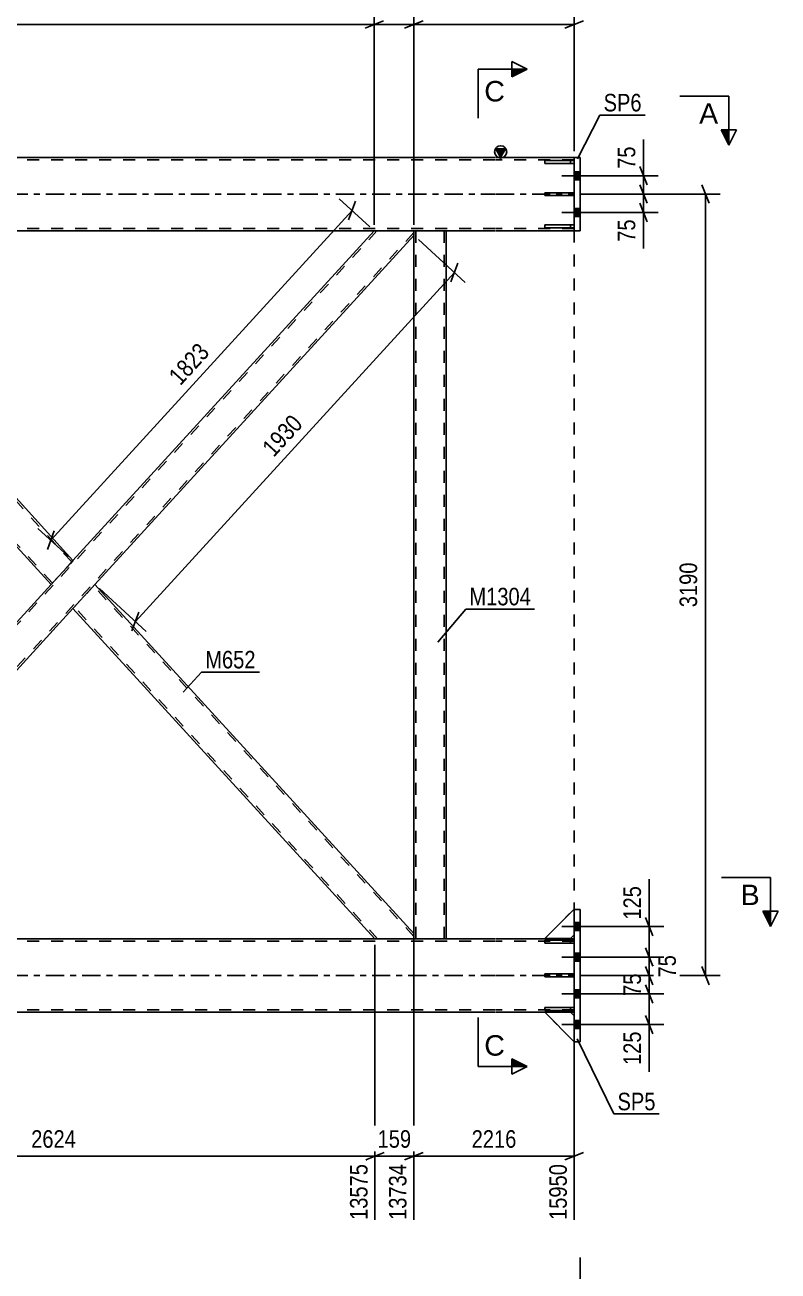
# Model space of a CAD drawing. Header units: millimetres. Extents: x 0 to 841, y 0 to 594.
# Drawn here: x 481.9 to 604.9, y 275.3 to 478.8 of the extents above; entities that cross this region are included whole.
import ezdxf

# ---------------------------------------------------------------- set-up
doc = ezdxf.new("R2010")
doc.units = ezdxf.units.MM
doc.linetypes.add('DXK_LINE_DOT2', pattern=[3.9198, 1.9599, -1.9599])
doc.linetypes.add('DXK_LINE_DOT3', pattern=[5.9187, 2.979, -0.9799, 0.9799, -0.9799])
doc.styles.add('Arial', font='ARIAL.TTF', dxfattribs={"height": 0.2})
doc.styles.add('Arial Narrow', font='ARIALN.TTF', dxfattribs={"height": 0.2})

# ---------------------------------------------------------------- blocks, each defined once
blk = doc.blocks.new('Part-761549208-4476 - 4406')
at = {"color": 7, "linetype": 'DXK_LINE_DOT2'}
for p, q in [((571.64, 446.13), (566.84, 446.13)), ((566.84, 446.13), (566.84, 445.65)), ((571.04, 445.65), (571.04, 446.13)), ((571.64, 445.65), (571.64, 446.13)), ((566.84, 445.65), (571.64, 445.65))]:
    blk.add_line(p, q, dxfattribs=at)
blk = doc.blocks.new('Part-761549208-4481 - 4406')
at = {"color": 2, "linetype": 'Continuous'}
for p, q in [((566.84, 451.39), (571.64, 451.39)), ((566.84, 450.91), (566.84, 451.39)), ((571.64, 450.91), (566.84, 450.91)), ((571.64, 451.39), (571.64, 450.91))]:
    blk.add_line(p, q, dxfattribs=at)
at = {"color": 7, "linetype": 'DXK_LINE_DOT2'}
blk.add_line((571.04, 450.91), (571.04, 451.39), dxfattribs=at)
blk = doc.blocks.new('Bolt-761549208-4458 - 4406')
at = {"linetype": 'Continuous'}
for points in [[(571.64, 332.2), (571.64, 330.88), (572.64, 330.88), (572.64, 332.2)], [(571.64, 332.2), (571.64, 330.88), (572.64, 330.88), (572.64, 332.2)], [(571.64, 332.2), (571.64, 330.88), (572.64, 330.88), (572.64, 332.2)], [(571.64, 327.2), (571.64, 325.88), (572.64, 325.88), (572.64, 327.2)], [(571.64, 327.2), (571.64, 325.88), (572.64, 325.88), (572.64, 327.2)], [(571.64, 321.2), (571.64, 319.88), (572.64, 319.88), (572.64, 321.2)], [(571.64, 321.2), (571.64, 319.88), (572.64, 319.88), (572.64, 321.2)], [(571.64, 316.2), (571.64, 314.88), (572.64, 314.88), (572.64, 316.2)], [(571.64, 316.2), (571.64, 314.88), (572.64, 314.88), (572.64, 316.2)], [(571.64, 316.2), (571.64, 314.88), (572.64, 314.88), (572.64, 316.2)]]:
    blk.add_hatch(color=1, dxfattribs=at).paths.add_polyline_path(points)
at = {"color": 1, "linetype": 'Continuous'}
for p, q in [((572.64, 332.2), (571.64, 332.2)), ((572.64, 332.2), (571.64, 332.2)), ((572.64, 332.2), (571.64, 332.2)), ((574.4, 331.54), (569.64, 331.54)), ((574.4, 331.54), (569.64, 331.54)), ((574.4, 331.54), (569.64, 331.54)), ((572.64, 330.88), (571.64, 330.88)), ((572.64, 330.88), (571.64, 330.88)), ((572.64, 330.88), (571.64, 330.88)), ((574.4, 326.54), (569.64, 326.54)), ((574.4, 326.54), (569.64, 326.54)), ((572.64, 327.2), (571.64, 327.2)), ((572.64, 327.2), (571.64, 327.2)), ((572.64, 325.88), (571.64, 325.88)), ((572.64, 325.88), (571.64, 325.88)), ((574.4, 320.54), (569.64, 320.54)), ((574.4, 320.54), (569.64, 320.54)), ((572.64, 321.2), (571.64, 321.2)), ((572.64, 321.2), (571.64, 321.2)), ((572.64, 319.88), (571.64, 319.88)), ((572.64, 319.88), (571.64, 319.88)), ((574.4, 315.54), (569.64, 315.54)), ((574.4, 315.54), (569.64, 315.54)), ((574.4, 315.54), (569.64, 315.54)), ((572.64, 316.2), (571.64, 316.2)), ((572.64, 316.2), (571.64, 316.2)), ((572.64, 316.2), (571.64, 316.2)), ((572.64, 314.88), (571.64, 314.88)), ((572.64, 314.88), (571.64, 314.88)), ((572.64, 314.88), (571.64, 314.88))]:
    blk.add_line(p, q, dxfattribs=at)
blk = doc.blocks.new('Bolt-761549208-4459 - 4406')
at = {"linetype": 'Continuous'}
for points in [[(571.64, 454.81), (571.64, 453.49), (572.64, 453.49), (572.64, 454.81)], [(571.64, 454.81), (571.64, 453.49), (572.64, 453.49), (572.64, 454.81)], [(571.64, 448.81), (571.64, 447.49), (572.64, 447.49), (572.64, 448.81)], [(571.64, 448.81), (571.64, 447.49), (572.64, 447.49), (572.64, 448.81)]]:
    blk.add_hatch(color=1, dxfattribs=at).paths.add_polyline_path(points)
at = {"color": 1, "linetype": 'Continuous'}
for p, q in [((574.4, 454.15), (569.64, 454.15)), ((574.4, 454.15), (569.64, 454.15)), ((572.64, 454.81), (571.64, 454.81)), ((572.64, 454.81), (571.64, 454.81)), ((572.64, 453.49), (571.64, 453.49)), ((572.64, 453.49), (571.64, 453.49)), ((574.4, 448.15), (569.64, 448.15)), ((574.4, 448.15), (569.64, 448.15)), ((572.64, 448.81), (571.64, 448.81)), ((572.64, 448.81), (571.64, 448.81)), ((572.64, 447.49), (571.64, 447.49)), ((572.64, 447.49), (571.64, 447.49))]:
    blk.add_line(p, q, dxfattribs=at)
blk = doc.blocks.new('Part-761549208-4528 - 4406')
at = {"color": 2, "linetype": 'Continuous'}
for p, q in [((571.64, 334.38), (566.84, 329.58)), ((571.64, 334.34), (571.64, 334.38)), ((571.04, 329.58), (571.64, 330.18)), ((566.84, 329.58), (571.04, 329.58))]:
    blk.add_line(p, q, dxfattribs=at)
at = {"color": 7, "linetype": 'DXK_LINE_DOT2'}
blk.add_line((571.64, 330.18), (571.64, 334.34), dxfattribs=at)
blk = doc.blocks.new('Part-761549208-4464 - 4406')
at = {"color": 2, "linetype": 'Continuous'}
for p, q in [((558.74, 329.54), (71.06, 329.54)), ((571.64, 329.54), (558.84, 329.54)), ((558.74, 317.54), (438.27, 317.54)), ((566.84, 317.54), (558.84, 317.54)), ((571.64, 317.54), (571.04, 317.54))]:
    blk.add_line(p, q, dxfattribs=at)
at = {"color": 7, "linetype": 'DXK_LINE_DOT2'}
for p, q in [((558.74, 329.14), (71.06, 329.14)), ((571.64, 329.14), (558.84, 329.14)), ((571.64, 317.54), (571.64, 329.54)), ((558.74, 317.94), (71.06, 317.94)), ((571.64, 317.94), (558.84, 317.94)), ((571.04, 317.54), (566.84, 317.54))]:
    blk.add_line(p, q, dxfattribs=at)
at = {"color": 7, "linetype": 'DXK_LINE_DOT3'}
for p, q in [((71.06, 323.54), (558.74, 323.54)), ((558.84, 323.54), (571.64, 323.54))]:
    blk.add_line(p, q, dxfattribs=at)
blk = doc.blocks.new('Part-761549208-4529 - 4406')
at = {"color": 7, "linetype": 'DXK_LINE_DOT2'}
for p, q in [((571.64, 334.38), (566.84, 329.58)), ((571.64, 330.18), (571.64, 334.38)), ((571.04, 329.58), (571.64, 330.18)), ((566.84, 329.58), (571.04, 329.58))]:
    blk.add_line(p, q, dxfattribs=at)
blk = doc.blocks.new('Part-761549208-4533 - 4406')
at = {"color": 7, "linetype": 'DXK_LINE_DOT2'}
for p, q in [((571.64, 329.32), (566.84, 329.32)), ((566.84, 329.32), (566.84, 328.84)), ((566.84, 328.84), (571.64, 328.84)), ((571.04, 328.84), (571.04, 329.32)), ((571.64, 328.84), (571.64, 329.32))]:
    blk.add_line(p, q, dxfattribs=at)
blk = doc.blocks.new('Part-761549208-4469 - 4406')
at = {"linetype": 'Continuous'}
blk.add_hatch(color=2, dxfattribs=at).paths.add_polyline_path([(559.64, 457.15), (558.84, 458.55), (560.44, 458.55)])
at = {"color": 2, "linetype": 'Continuous'}
for p, q in [((559.64, 457.15), (558.84, 458.55)), ((558.84, 458.55), (560.44, 458.55)), ((560.44, 458.55), (559.64, 457.15)), ((558.74, 457.15), (438.27, 457.15)), ((571.64, 457.15), (558.84, 457.15)), ((558.74, 445.15), (438.27, 445.15)), ((571.64, 445.15), (558.84, 445.15))]:
    blk.add_line(p, q, dxfattribs=at)
at = {"color": 7, "linetype": 'DXK_LINE_DOT2'}
for p, q in [((558.74, 456.75), (71.06, 456.75)), ((571.64, 456.75), (558.84, 456.75)), ((571.64, 445.15), (571.64, 457.15)), ((558.74, 445.55), (71.06, 445.55)), ((571.64, 445.55), (558.84, 445.55))]:
    blk.add_line(p, q, dxfattribs=at)
at = {"color": 7, "linetype": 'DXK_LINE_DOT3'}
for p, q in [((71.06, 451.15), (558.74, 451.15)), ((558.84, 451.15), (571.64, 451.15))]:
    blk.add_line(p, q, dxfattribs=at)
at = {"color": 2, "linetype": 'Continuous'}
blk.add_circle((559.64, 458.05), 1, dxfattribs=at)
blk = doc.blocks.new('Part-761549208-4477 - 4406')
at = {"color": 7, "linetype": 'DXK_LINE_DOT2'}
for p, q in [((571.64, 456.65), (566.84, 456.65)), ((566.84, 456.65), (566.84, 456.17)), ((566.84, 456.17), (571.64, 456.17)), ((571.04, 456.17), (571.04, 456.65)), ((571.64, 456.17), (571.64, 456.65))]:
    blk.add_line(p, q, dxfattribs=at)
blk = doc.blocks.new('Part-761549208-4478 - 4406')
at = {"color": 7, "linetype": 'DXK_LINE_DOT2'}
for p, q in [((571.64, 451.39), (566.84, 451.39)), ((566.84, 451.39), (566.84, 450.91)), ((566.84, 450.91), (571.64, 450.91)), ((571.04, 450.91), (571.04, 451.39)), ((571.64, 450.91), (571.64, 451.39))]:
    blk.add_line(p, q, dxfattribs=at)
blk = doc.blocks.new('Part-761549208-4479 - 4406')
at = {"color": 2, "linetype": 'Continuous'}
for p, q in [((566.84, 446.13), (571.64, 446.13)), ((566.84, 445.95), (566.84, 446.13)), ((566.84, 445.65), (566.84, 445.95)), ((571.64, 446.13), (571.64, 445.65)), ((571.64, 445.65), (566.84, 445.65))]:
    blk.add_line(p, q, dxfattribs=at)
at = {"color": 7, "linetype": 'DXK_LINE_DOT2'}
for p, q in [((566.84, 445.95), (566.84, 445.95)), ((571.04, 445.65), (571.04, 446.13))]:
    blk.add_line(p, q, dxfattribs=at)
blk = doc.blocks.new('Part-761549208-4480 - 4406')
at = {"color": 2, "linetype": 'Continuous'}
for p, q in [((571.64, 456.65), (566.84, 456.65)), ((566.84, 456.36), (566.84, 456.65)), ((566.84, 456.35), (566.84, 456.17)), ((571.64, 456.17), (566.84, 456.17)), ((571.64, 456.65), (571.64, 456.17))]:
    blk.add_line(p, q, dxfattribs=at)
at = {"color": 7, "linetype": 'DXK_LINE_DOT2'}
for p, q in [((566.84, 456.36), (566.84, 456.35)), ((571.04, 456.17), (571.04, 456.65))]:
    blk.add_line(p, q, dxfattribs=at)
blk = doc.blocks.new('Part-761549208-4530 - 4406')
at = {"color": 2, "linetype": 'Continuous'}
for p, q in [((571.64, 312.74), (566.84, 317.54)), ((566.84, 317.54), (571.04, 317.54)), ((571.04, 317.54), (571.64, 316.94))]:
    blk.add_line(p, q, dxfattribs=at)
at = {"color": 7, "linetype": 'DXK_LINE_DOT2'}
blk.add_line((571.64, 316.94), (571.64, 312.74), dxfattribs=at)
blk = doc.blocks.new('Part-761549208-4531 - 4406')
at = {"color": 7, "linetype": 'DXK_LINE_DOT2'}
for p, q in [((566.84, 317.54), (571.04, 317.54)), ((571.64, 312.74), (566.84, 317.54)), ((571.04, 317.54), (571.64, 316.94)), ((571.64, 316.94), (571.64, 312.74))]:
    blk.add_line(p, q, dxfattribs=at)
blk = doc.blocks.new('Part-761549208-4532 - 4406')
at = {"color": 7, "linetype": 'DXK_LINE_DOT2'}
for p, q in [((571.64, 318.32), (566.84, 318.32)), ((566.84, 318.32), (566.84, 317.84)), ((566.84, 317.84), (571.64, 317.84)), ((571.04, 317.84), (571.04, 318.32)), ((571.64, 317.84), (571.64, 318.32))]:
    blk.add_line(p, q, dxfattribs=at)
blk = doc.blocks.new('Part-761549208-4534 - 4406')
at = {"color": 7, "linetype": 'DXK_LINE_DOT2'}
for p, q in [((571.64, 323.82), (566.84, 323.82)), ((566.84, 323.82), (566.84, 323.34)), ((571.04, 323.34), (571.04, 323.82)), ((571.64, 323.34), (571.64, 323.82)), ((566.84, 323.34), (571.64, 323.34))]:
    blk.add_line(p, q, dxfattribs=at)
blk = doc.blocks.new('Part-761549208-4535 - 4406')
at = {"color": 2, "linetype": 'Continuous'}
for p, q in [((571.64, 318.32), (566.84, 318.32)), ((566.84, 318.32), (566.84, 317.84)), ((566.84, 317.84), (571.64, 317.84)), ((571.64, 317.84), (571.64, 318.32))]:
    blk.add_line(p, q, dxfattribs=at)
at = {"color": 7, "linetype": 'DXK_LINE_DOT2'}
blk.add_line((571.04, 317.84), (571.04, 318.32), dxfattribs=at)
blk = doc.blocks.new('Part-761549208-4536 - 4406')
at = {"color": 2, "linetype": 'Continuous'}
for p, q in [((571.64, 329.32), (566.84, 329.32)), ((566.84, 329.32), (566.84, 328.84)), ((566.84, 328.84), (571.64, 328.84)), ((571.64, 328.84), (571.64, 329.32))]:
    blk.add_line(p, q, dxfattribs=at)
at = {"color": 7, "linetype": 'DXK_LINE_DOT2'}
blk.add_line((571.04, 328.84), (571.04, 329.32), dxfattribs=at)
blk = doc.blocks.new('Part-761549208-4537 - 4406')
at = {"color": 2, "linetype": 'Continuous'}
for p, q in [((571.64, 323.82), (566.84, 323.82)), ((566.84, 323.82), (566.84, 323.34)), ((571.64, 323.34), (571.64, 323.82)), ((566.84, 323.34), (571.64, 323.34))]:
    blk.add_line(p, q, dxfattribs=at)
at = {"color": 7, "linetype": 'DXK_LINE_DOT2'}
blk.add_line((571.04, 323.34), (571.04, 323.82), dxfattribs=at)
blk = doc.blocks.new('Part-761549208-4552 - 4406')
at = {"color": 2, "linetype": 'Continuous'}
for p, q in [((572.64, 334.34), (571.64, 334.34)), ((571.64, 334.34), (571.64, 312.74)), ((572.64, 334.34), (572.64, 312.74)), ((572.64, 312.74), (571.64, 312.74))]:
    blk.add_line(p, q, dxfattribs=at)
blk = doc.blocks.new('Part-761549208-4557 - 4406')
at = {"color": 2, "linetype": 'Continuous'}
for p, q in [((572.64, 457.15), (571.64, 457.15)), ((571.64, 457.15), (571.64, 445.15)), ((572.64, 457.15), (572.64, 445.15)), ((572.64, 445.15), (571.64, 445.15))]:
    blk.add_line(p, q, dxfattribs=at)
blk = doc.blocks.new('Part-761549208-4562 - 4406')
at = {"color": 2, "linetype": 'Continuous'}
for p, q in [((493.38, 387.4), (489.8, 383.49)), ((545.46, 330.41), (493.38, 387.4)), ((539.1, 329.54), (489.8, 383.49)), ((545.46, 329.54), (545.46, 330.41))]:
    blk.add_line(p, q, dxfattribs=at)
at = {"color": 7, "linetype": 'DXK_LINE_DOT2'}
for p, q in [((545.46, 329.93), (493.16, 387.17)), ((490.02, 383.73), (490.04, 383.75)), ((539.53, 329.54), (490.02, 383.73)), ((545.46, 329.54), (539.1, 329.54))]:
    blk.add_line(p, q, dxfattribs=at)
blk = doc.blocks.new('Part-761549208-4604 - 4406')
at = {"color": 7, "linetype": 'DXK_LINE_DOT2'}
for p, q in [((545.46, 445.15), (550.74, 445.15)), ((545.46, 444.4), (545.46, 445.15)), ((545.78, 329.54), (545.78, 445.15)), ((550.42, 329.54), (550.42, 445.15)), ((545.46, 329.54), (545.46, 330.41)), ((550.74, 329.54), (545.46, 329.54))]:
    blk.add_line(p, q, dxfattribs=at)
at = {"color": 2, "linetype": 'Continuous'}
for p, q in [((545.46, 330.41), (545.46, 444.4)), ((550.74, 445.15), (550.74, 329.54))]:
    blk.add_line(p, q, dxfattribs=at)
blk = doc.blocks.new('Part-761549208-4619 - 4406')
at = {"color": 7, "linetype": 'DXK_LINE_DOT2'}
for p, q in [((539.43, 445.15), (434.14, 329.93)), ((545.46, 444.88), (440.07, 329.54)), ((545.46, 445.15), (539, 445.15)), ((489.8, 391.32), (486.23, 387.4)), ((493.38, 387.4), (489.8, 383.49)), ((440.51, 329.54), (434.14, 329.54))]:
    blk.add_line(p, q, dxfattribs=at)
at = {"color": 2, "linetype": 'Continuous'}
for p, q in [((539, 445.15), (489.8, 391.32)), ((545.46, 444.4), (493.38, 387.4)), ((545.46, 444.4), (545.46, 445.15)), ((486.23, 387.4), (434.14, 330.41)), ((489.8, 383.49), (440.51, 329.54)), ((434.14, 329.54), (434.14, 330.41))]:
    blk.add_line(p, q, dxfattribs=at)
blk = doc.blocks.new('Part-761549208-4624 - 4406')
at = {"color": 7, "linetype": 'DXK_LINE_DOT2'}
for p, q in [((440.61, 445.15), (434.14, 445.15)), ((434.14, 444.72), (434.14, 445.15)), ((486.44, 387.64), (434.14, 444.88)), ((489.59, 391.08), (440.17, 445.15)), ((489.77, 391.28), (489.37, 390.84)), ((486.44, 387.64), (486.46, 387.66))]:
    blk.add_line(p, q, dxfattribs=at)
at = {"color": 2, "linetype": 'Continuous'}
for p, q in [((434.14, 444.4), (434.14, 444.72)), ((486.23, 387.4), (434.14, 444.4)), ((489.8, 391.32), (440.61, 445.15)), ((489.37, 390.84), (486.23, 387.4)), ((489.8, 391.32), (489.37, 390.84))]:
    blk.add_line(p, q, dxfattribs=at)
blk = doc.blocks.new('Line-761549208-5436 - 4406')
at = {"color": 1, "linetype": 'DXK_LINE_DOT2'}
blk.add_line((571.64, 329.58), (571.64, 445.15), dxfattribs=at)
blk = doc.blocks.new('StraightDimension-761549208-13299 - 4406')
at = {"color": 7, "linetype": 'Continuous'}
for p, q in [((545.46, 446.15), (545.46, 493.77)), ((539, 446.15), (539, 489.27)), ((537.5, 478.23), (540.5, 479.43)), ((539, 478.83), (545.46, 478.83)), ((546.96, 479.43), (543.96, 478.23))]:
    blk.add_line(p, q, dxfattribs=at)
at = {"color": 0}
blk.add_wipeout([(545.57, 479.58), (545.57, 483.78), (538.89, 483.78), (538.89, 479.58)], dxfattribs=at)
at = {"color": 0, "linetype": 'Continuous'}
blk.add_wipeout([(544.86, 494.37), (540.66, 494.37), (540.66, 484.03), (544.86, 484.03)], dxfattribs=at)
at = {"color": 3, "linetype": 'Continuous', "style": 'Arial Narrow'}
blk.add_text('13734', height=2.863, rotation=90.0002, dxfattribs=at).set_placement((544.26, 484.63))
at = {"color": 3, "style": 'Arial Narrow'}
blk.add_text('162', height=2.863, dxfattribs=at).set_placement((539.49, 480.18))
blk = doc.blocks.new('StraightDimension-761549208-13621 - 4406')
at = {"color": 7, "linetype": 'Continuous'}
for p, q in [((545.46, 329.41), (545.46, 283.63)), ((571.64, 316.54), (571.64, 283.63)), ((546.96, 294.67), (543.96, 293.47)), ((545.46, 294.07), (571.64, 294.07)), ((570.14, 293.47), (573.14, 294.67))]:
    blk.add_line(p, q, dxfattribs=at)
at = {"color": 0}
blk.add_wipeout([(562.81, 294.82), (562.81, 299.02), (554.3, 299.02), (554.3, 294.82)], dxfattribs=at)
at = {"color": 0, "linetype": 'Continuous'}
blk.add_wipeout([(571.04, 293.37), (566.84, 293.37), (566.84, 283.03), (571.04, 283.03)], dxfattribs=at)
at = {"color": 3, "style": 'Arial Narrow'}
blk.add_text('2216', height=2.863, dxfattribs=at).set_placement((554.9, 295.42))
at = {"color": 3, "linetype": 'Continuous', "style": 'Arial Narrow'}
blk.add_text('15950', height=2.863, rotation=90.0002, dxfattribs=at).set_placement((570.44, 283.63))
blk = doc.blocks.new('StraightDimension-761549208-13623 - 4406')
at = {"color": 7, "linetype": 'Continuous'}
for p, q in [((434.14, 329.41), (434.14, 279.13)), ((539.1, 328.54), (539.1, 283.63)), ((435.64, 294.67), (432.64, 293.47)), ((434.14, 294.07), (539.1, 294.07)), ((537.6, 293.47), (540.6, 294.67))]:
    blk.add_line(p, q, dxfattribs=at)
at = {"color": 0}
blk.add_wipeout([(490.88, 294.82), (490.88, 299.02), (482.37, 299.02), (482.37, 294.82)], dxfattribs=at)
at = {"color": 0, "linetype": 'Continuous'}
blk.add_wipeout([(538.5, 293.37), (534.3, 293.37), (534.3, 283.03), (538.5, 283.03)], dxfattribs=at)
at = {"color": 3, "style": 'Arial Narrow'}
blk.add_text('2624', height=2.863, dxfattribs=at).set_placement((482.97, 295.42))
at = {"color": 3, "linetype": 'Continuous', "style": 'Arial Narrow'}
blk.add_text('13575', height=2.863, rotation=90.0002, dxfattribs=at).set_placement((537.9, 283.63))
blk = doc.blocks.new('StraightDimension-761549208-5273 - 4406')
at = {"color": 7, "linetype": 'Continuous'}
for p, q in [((583.3, 325.04), (584.5, 322.04)), ((572.58, 323.54), (586.3, 323.54)), ((584.5, 319.05), (583.3, 322.05)), ((583.9, 320.55), (583.9, 323.54)), ((573.64, 320.55), (586.3, 320.55))]:
    blk.add_line(p, q, dxfattribs=at)
at = {"color": 0}
blk.add_wipeout([(583.15, 324.48), (578.95, 324.48), (578.95, 319.62), (583.15, 319.62)], dxfattribs=at)
at = {"color": 3, "style": 'Arial Narrow'}
blk.add_text('75', height=2.863, rotation=90.0002, dxfattribs=at).set_placement((582.55, 320.22))
blk = doc.blocks.new('StraightDimension-761549208-4677 - 4406')
at = {"color": 7, "linetype": 'Continuous'}
for p, q in [((546.2, 443.73), (553.85, 436.74)), ((551.51, 436.85), (552.65, 439.87)), ((499.99, 381.36), (552.08, 438.36)), ((494.12, 386.73), (501.76, 379.74)), ((500.56, 382.87), (499.42, 379.85))]:
    blk.add_line(p, q, dxfattribs=at)
at = {"color": 0}
blk.add_wipeout([(528.35, 413.51), (525.25, 416.34), (519.51, 410.06), (522.61, 407.22)], dxfattribs=at)
at = {"color": 3, "style": 'Arial Narrow'}
blk.add_text('1930', height=2.863, rotation=47.5784, dxfattribs=at).set_placement((522.57, 408.07))
blk = doc.blocks.new('StraightDimension-761549208-5083 - 4406')
at = {"color": 7, "linetype": 'Continuous'}
for p, q in [((573.88, 454.15), (585.37, 454.15)), ((582.37, 455.65), (583.57, 452.65)), ((582.97, 451.15), (582.97, 454.15)), ((583.57, 449.65), (582.37, 452.65)), ((572.64, 451.15), (585.37, 451.15))]:
    blk.add_line(p, q, dxfattribs=at)
at = {"color": 0}
blk.add_wipeout([(582.22, 459.54), (578.02, 459.54), (578.02, 454.68), (582.22, 454.68)], dxfattribs=at)
at = {"color": 7, "linetype": 'Continuous'}
blk.add_line((582.97, 454.15), (582.97, 460.06), dxfattribs=at)
blk.add_line((582.97, 454.15), (582.97, 460.06), dxfattribs=at)
at = {"color": 3, "style": 'Arial Narrow'}
blk.add_text('75', height=2.863, rotation=90.0002, dxfattribs=at).set_placement((581.62, 455.28))
blk = doc.blocks.new('StraightDimension-761549208-5092 - 4406')
at = {"color": 7, "linetype": 'Continuous'}
for p, q in [((582.37, 452.65), (583.57, 449.65)), ((572.64, 451.15), (585.37, 451.15)), ((582.97, 448.15), (582.97, 451.15)), ((573.85, 448.15), (585.37, 448.15)), ((583.57, 446.65), (582.37, 449.65))]:
    blk.add_line(p, q, dxfattribs=at)
at = {"color": 0}
blk.add_wipeout([(582.22, 447.63), (578.02, 447.63), (578.02, 442.77), (582.22, 442.77)], dxfattribs=at)
at = {"color": 7, "linetype": 'Continuous'}
blk.add_line((582.97, 448.15), (582.97, 442.25), dxfattribs=at)
blk.add_line((582.97, 448.15), (582.97, 442.25), dxfattribs=at)
at = {"color": 3, "style": 'Arial Narrow'}
blk.add_text('75', height=2.863, rotation=90.0002, dxfattribs=at).set_placement((581.62, 443.37))
blk = doc.blocks.new('StraightDimension-761549208-5102 - 4406')
at = {"color": 7, "linetype": 'Continuous'}
for p, q in [((593.67, 449.65), (592.47, 452.65)), ((572.64, 451.15), (595.47, 451.15)), ((593.07, 323.54), (593.07, 451.15)), ((592.47, 325.04), (593.67, 322.04)), ((572.61, 323.54), (595.47, 323.54))]:
    blk.add_line(p, q, dxfattribs=at)
at = {"color": 0}
blk.add_wipeout([(592.32, 391.61), (588.12, 391.61), (588.12, 383.09), (592.32, 383.09)], dxfattribs=at)
at = {"color": 3, "style": 'Arial Narrow'}
blk.add_text('3190', height=2.863, rotation=90.0002, dxfattribs=at).set_placement((591.72, 383.69))
blk = doc.blocks.new('StraightDimension-761549208-5139 - 4406')
at = {"color": 7, "linetype": 'Continuous'}
for p, q in [((538.26, 445.83), (533.27, 450.39)), ((534.81, 446.95), (535.95, 449.98)), ((486.18, 394.63), (535.38, 448.46)), ((489.07, 391.99), (484.08, 396.55)), ((486.75, 396.14), (485.61, 393.12))]:
    blk.add_line(p, q, dxfattribs=at)
at = {"color": 0}
blk.add_wipeout([(513.1, 425.19), (510, 428.03), (504.25, 421.74), (507.36, 418.91)], dxfattribs=at)
at = {"color": 3, "style": 'Arial Narrow'}
blk.add_text('1823', height=2.863, rotation=47.5784, dxfattribs=at).set_placement((507.32, 419.76))
blk = doc.blocks.new('StraightDimension-761549208-5282 - 4406')
at = {"color": 7, "linetype": 'Continuous'}
for p, q in [((583.3, 328.05), (584.5, 325.05)), ((573.85, 326.55), (586.75, 326.55)), ((583.9, 323.54), (583.9, 326.55)), ((584.5, 322.04), (583.3, 325.04)), ((572.58, 323.54), (586.75, 323.54))]:
    blk.add_line(p, q, dxfattribs=at)
at = {"color": 0}
blk.add_wipeout([(588.85, 327.48), (584.65, 327.48), (584.65, 322.62), (588.85, 322.62)], dxfattribs=at)
at = {"color": 3, "style": 'Arial Narrow'}
blk.add_text('75', height=2.863, rotation=90.0002, dxfattribs=at).set_placement((588.25, 323.22))
blk = doc.blocks.new('StraightDimension-761549208-5291 - 4406')
at = {"color": 7, "linetype": 'Continuous'}
for p, q in [((583.3, 333.04), (584.5, 330.04)), ((573.83, 331.54), (586.3, 331.54)), ((583.9, 326.55), (583.9, 331.54)), ((584.5, 325.05), (583.3, 328.05)), ((573.85, 326.55), (586.3, 326.55))]:
    blk.add_line(p, q, dxfattribs=at)
at = {"color": 0}
blk.add_wipeout([(583.15, 338.75), (578.95, 338.75), (578.95, 332.07), (583.15, 332.07)], dxfattribs=at)
at = {"color": 7, "linetype": 'Continuous'}
blk.add_line((583.9, 331.54), (583.9, 339.28), dxfattribs=at)
blk.add_line((583.9, 331.54), (583.9, 339.28), dxfattribs=at)
at = {"color": 3, "style": 'Arial Narrow'}
blk.add_text('125', height=2.863, rotation=90.0002, dxfattribs=at).set_placement((582.55, 332.67))
blk = doc.blocks.new('StraightDimension-761549208-5301 - 4406')
at = {"color": 7, "linetype": 'Continuous'}
for p, q in [((583.3, 322.05), (584.5, 319.05)), ((573.64, 320.55), (586.3, 320.55)), ((583.9, 315.54), (583.9, 320.55)), ((574.43, 315.54), (586.3, 315.54)), ((584.5, 314.04), (583.3, 317.04))]:
    blk.add_line(p, q, dxfattribs=at)
at = {"color": 0}
blk.add_wipeout([(583.15, 315.02), (578.95, 315.02), (578.95, 308.33), (583.15, 308.33)], dxfattribs=at)
at = {"color": 7, "linetype": 'Continuous'}
blk.add_line((583.9, 315.54), (583.9, 307.81), dxfattribs=at)
blk.add_line((583.9, 315.54), (583.9, 307.81), dxfattribs=at)
at = {"color": 3, "style": 'Arial Narrow'}
blk.add_text('125', height=2.863, rotation=90.0002, dxfattribs=at).set_placement((582.55, 308.93))
blk = doc.blocks.new('StraightDimension-761549208-13298 - 4406')
at = {"color": 7, "linetype": 'Continuous'}
for p, q in [((545.46, 446.15), (545.46, 493.77)), ((571.64, 458.15), (571.64, 489.27)), ((546.96, 479.43), (543.96, 478.23)), ((545.46, 478.83), (571.64, 478.83)), ((570.14, 478.23), (573.14, 479.43))]:
    blk.add_line(p, q, dxfattribs=at)
at = {"color": 0, "linetype": 'Continuous'}
blk.add_wipeout([(571.04, 489.87), (566.84, 489.87), (566.84, 479.53), (571.04, 479.53)], dxfattribs=at)
at = {"color": 0}
blk.add_wipeout([(562.81, 479.58), (562.81, 483.78), (554.3, 483.78), (554.3, 479.58)], dxfattribs=at)
at = {"color": 3, "linetype": 'Continuous', "style": 'Arial Narrow'}
blk.add_text('15950', height=2.863, rotation=90.0002, dxfattribs=at).set_placement((570.44, 480.13))
at = {"color": 3, "style": 'Arial Narrow'}
blk.add_text('2216', height=2.863, dxfattribs=at).set_placement((554.9, 480.18))
blk = doc.blocks.new('StraightDimension-761549208-13300 - 4406')
at = {"color": 7, "linetype": 'Continuous'}
for p, q in [((434.14, 445.4), (434.14, 489.27)), ((539, 446.15), (539, 489.27)), ((435.64, 479.43), (432.64, 478.23)), ((434.14, 478.83), (539, 478.83)), ((537.5, 478.23), (540.5, 479.43))]:
    blk.add_line(p, q, dxfattribs=at)
at = {"color": 0, "linetype": 'Continuous'}
blk.add_wipeout([(538.4, 489.87), (534.2, 489.87), (534.2, 479.53), (538.4, 479.53)], dxfattribs=at)
at = {"color": 0}
blk.add_wipeout([(490.83, 479.58), (490.83, 483.78), (482.32, 483.78), (482.32, 479.58)], dxfattribs=at)
at = {"color": 3, "linetype": 'Continuous', "style": 'Arial Narrow'}
blk.add_text('13572', height=2.863, rotation=90.0002, dxfattribs=at).set_placement((537.8, 480.13))
at = {"color": 3, "style": 'Arial Narrow'}
blk.add_text('2621', height=2.863, dxfattribs=at).set_placement((482.92, 480.18))
blk = doc.blocks.new('StraightDimension-761549208-13622 - 4406')
at = {"color": 7, "linetype": 'Continuous'}
for p, q in [((539.1, 328.54), (539.1, 283.63)), ((545.46, 329.41), (545.46, 283.63)), ((537.6, 293.47), (540.6, 294.67)), ((539.1, 294.07), (545.46, 294.07)), ((546.96, 294.67), (543.96, 293.47))]:
    blk.add_line(p, q, dxfattribs=at)
at = {"color": 0}
blk.add_wipeout([(545.62, 294.82), (545.62, 299.02), (538.94, 299.02), (538.94, 294.82)], dxfattribs=at)
at = {"color": 0, "linetype": 'Continuous'}
blk.add_wipeout([(544.86, 293.37), (540.66, 293.37), (540.66, 283.03), (544.86, 283.03)], dxfattribs=at)
at = {"color": 3, "style": 'Arial Narrow'}
blk.add_text('159', height=2.863, dxfattribs=at).set_placement((539.54, 295.42))
at = {"color": 3, "linetype": 'Continuous', "style": 'Arial Narrow'}
blk.add_text('13734', height=2.863, rotation=90.0002, dxfattribs=at).set_placement((544.26, 283.63))
blk = doc.blocks.new('StraightDimension-761549208-14005 - 3046')
at = {"color": 7, "linetype": 'Continuous'}
blk.add_line((572.64, 247.08), (572.64, 277.52), dxfattribs=at)
blk = doc.blocks.new('SectionMark-761549208-5371 - 4406')
at = {"color": 6, "linetype": 'Continuous'}
for p in [(603.69, 339.55), (604.94, 334.05)]:
    blk.add_line(p, (603.69, 331.55), dxfattribs=at)
at = {"color": 0, "linetype": 'Continuous'}
blk.add_wipeout([(601.94, 335.05), (601.94, 338.55), (598.83, 338.55), (598.83, 335.05)], dxfattribs=at)
at = {"linetype": 'Continuous'}
blk.add_hatch(color=6, dxfattribs=at).paths.add_polyline_path([(602.44, 334.05), (603.69, 334.05), (603.69, 331.55)])
at = {"color": 6, "linetype": 'Continuous'}
for p, q in [((603.69, 339.55), (595.69, 339.55)), ((602.44, 334.05), (604.94, 334.05)), ((603.69, 331.55), (602.44, 334.05))]:
    blk.add_line(p, q, dxfattribs=at)
at = {"color": 3, "linetype": 'Continuous', "style": 'Arial'}
blk.add_text('B', height=3.34, dxfattribs=at).set_placement((598.83, 335.05))
blk = doc.blocks.new('Mark-761549208-4548 - 4406')
at = {"color": 0}
blk.add_wipeout([(584.93, 301.54), (584.93, 304.54), (578.72, 304.54), (578.72, 301.54)], dxfattribs=at)
blk.add_wipeout([(584.93, 301.54), (584.93, 304.54), (578.72, 304.54), (578.72, 301.54)], dxfattribs=at)
at = {"color": 30, "linetype": 'Continuous'}
for p, q in [((572.12, 313.19), (578.12, 300.94)), ((578.12, 300.94), (585.53, 300.94))]:
    blk.add_line(p, q, dxfattribs=at)
at = {"color": 3, "style": 'Arial Narrow'}
blk.add_text('SP5', height=2.863, dxfattribs=at).set_placement((578.72, 301.54))
blk = doc.blocks.new('Mark-761549208-4553 - 4406')
at = {"color": 0}
blk.add_wipeout([(582.66, 464.66), (582.66, 467.66), (576.45, 467.66), (576.45, 464.66)], dxfattribs=at)
blk.add_wipeout([(582.66, 464.66), (582.66, 467.66), (576.45, 467.66), (576.45, 464.66)], dxfattribs=at)
at = {"color": 30, "linetype": 'Continuous'}
for p, q in [((572.2, 456.93), (575.85, 464.06)), ((575.85, 464.06), (583.26, 464.06))]:
    blk.add_line(p, q, dxfattribs=at)
at = {"color": 3, "style": 'Arial Narrow'}
blk.add_text('SP6', height=2.863, dxfattribs=at).set_placement((576.45, 464.66))
blk = doc.blocks.new('Mark-761549208-4558 - 4406')
at = {"color": 0}
blk.add_wipeout([(519.63, 373.7), (519.63, 376.7), (511.4, 376.7), (511.4, 373.7)], dxfattribs=at)
blk.add_wipeout([(519.63, 373.7), (519.63, 376.7), (511.4, 376.7), (511.4, 373.7)], dxfattribs=at)
at = {"color": 30, "linetype": 'Continuous'}
for p, q in [((507.79, 369.81), (510.8, 373.1)), ((510.8, 373.1), (520.23, 373.1))]:
    blk.add_line(p, q, dxfattribs=at)
at = {"color": 3, "style": 'Arial Narrow'}
blk.add_text('M652', height=2.863, dxfattribs=at).set_placement((511.4, 373.7))
blk = doc.blocks.new('Mark-761549208-4600 - 4406')
at = {"color": 0}
blk.add_wipeout([(564.59, 384), (564.59, 387), (554.54, 387), (554.54, 384)], dxfattribs=at)
blk.add_wipeout([(564.59, 384), (564.59, 387), (554.54, 387), (554.54, 384)], dxfattribs=at)
at = {"color": 30, "linetype": 'Continuous'}
for p, q in [((549.38, 378), (553.94, 383.4)), ((553.94, 383.4), (565.19, 383.4))]:
    blk.add_line(p, q, dxfattribs=at)
at = {"color": 3, "style": 'Arial Narrow'}
blk.add_text('M1304', height=2.863, dxfattribs=at).set_placement((554.54, 384))
blk = doc.blocks.new('SectionMark-761549208-5369 - 4406')
at = {"linetype": 'Continuous'}
for points in [[(561.46, 470.29), (561.46, 471.54), (563.96, 471.54)], [(561.46, 308.71), (561.46, 309.96), (563.96, 308.71)]]:
    blk.add_hatch(color=6, dxfattribs=at).paths.add_polyline_path(points)
at = {"color": 6, "linetype": 'Continuous'}
for p, q in [((561.46, 470.29), (561.46, 472.79)), ((561.46, 472.79), (563.96, 471.54)), ((555.96, 471.54), (563.96, 471.54)), ((563.96, 471.54), (561.46, 470.29)), ((563.96, 308.71), (561.46, 309.96)), ((561.46, 309.96), (561.46, 307.46)), ((555.96, 308.71), (563.96, 308.71)), ((563.96, 308.71), (561.46, 307.46))]:
    blk.add_line(p, q, dxfattribs=at)
at = {"color": 0, "linetype": 'Continuous'}
for points in [[(560.33, 466.29), (560.33, 469.79), (556.96, 469.79), (556.96, 466.29)], [(560.33, 310.46), (560.33, 313.96), (556.96, 313.96), (556.96, 310.46)]]:
    blk.add_wipeout(points, dxfattribs=at)
at = {"color": 6, "linetype": 'Continuous'}
for p, q in [((555.96, 471.54), (555.96, 463.54)), ((555.96, 308.71), (555.96, 316.71))]:
    blk.add_line(p, q, dxfattribs=at)
at = {"color": 3, "linetype": 'Continuous', "style": 'Arial'}
for p in [(556.96, 466.29), (556.96, 310.46)]:
    blk.add_text('C', height=3.34, dxfattribs=at).set_placement(p)
blk = doc.blocks.new('SectionMark-761549208-5377 - 4406')
at = {"color": 6, "linetype": 'Continuous'}
for p in [(596.92, 467.15), (598.17, 461.65)]:
    blk.add_line(p, (596.92, 459.15), dxfattribs=at)
at = {"color": 0, "linetype": 'Continuous'}
blk.add_wipeout([(595.17, 462.65), (595.17, 466.15), (592.05, 466.15), (592.05, 462.65)], dxfattribs=at)
at = {"linetype": 'Continuous'}
blk.add_hatch(color=6, dxfattribs=at).paths.add_polyline_path([(595.67, 461.65), (596.92, 461.65), (596.92, 459.15)])
at = {"color": 6, "linetype": 'Continuous'}
for p, q in [((596.92, 467.15), (588.92, 467.15)), ((595.67, 461.65), (598.17, 461.65)), ((596.92, 459.15), (595.67, 461.65))]:
    blk.add_line(p, q, dxfattribs=at)
at = {"color": 3, "linetype": 'Continuous', "style": 'Arial'}
blk.add_text('A', height=3.34, dxfattribs=at).set_placement((592.05, 462.65))

msp = doc.modelspace()

# ---------------------------------------------------------------- block references
for name in ['Part-761549208-4469 - 4406', 'Part-761549208-4477 - 4406', 'Part-761549208-4480 - 4406', 'Part-761549208-4557 - 4406', 'Bolt-761549208-4459 - 4406', 'Part-761549208-4481 - 4406', 'Part-761549208-4478 - 4406', 'Part-761549208-4476 - 4406', 'Part-761549208-4479 - 4406', 'Part-761549208-4619 - 4406', 'Part-761549208-4624 - 4406', 'Part-761549208-4604 - 4406', 'Line-761549208-5436 - 4406', 'Part-761549208-4562 - 4406', 'Part-761549208-4528 - 4406', 'Part-761549208-4529 - 4406', 'Part-761549208-4552 - 4406', 'Bolt-761549208-4458 - 4406', 'Part-761549208-4464 - 4406', 'Part-761549208-4533 - 4406', 'Part-761549208-4536 - 4406', 'Part-761549208-4534 - 4406', 'Part-761549208-4537 - 4406', 'Part-761549208-4532 - 4406', 'Part-761549208-4535 - 4406', 'Part-761549208-4530 - 4406', 'Part-761549208-4531 - 4406']:
    msp.add_blockref(name, (0, 0))

# ---------------------------------------------------------------- next in the draw order: block references
for name in ['StraightDimension-761549208-13299 - 4406', 'StraightDimension-761549208-5083 - 4406', 'StraightDimension-761549208-4677 - 4406', 'Mark-761549208-4558 - 4406', 'StraightDimension-761549208-13623 - 4406', 'StraightDimension-761549208-13621 - 4406']:
    msp.add_blockref(name, (0, 0))

# ---------------------------------------------------------------- next in the draw order: block references
for name in ['StraightDimension-761549208-5092 - 4406', 'StraightDimension-761549208-5139 - 4406', 'Mark-761549208-4600 - 4406', 'StraightDimension-761549208-13622 - 4406', 'StraightDimension-761549208-5273 - 4406', 'StraightDimension-761549208-14005 - 3046']:
    msp.add_blockref(name, (0, 0))

# ---------------------------------------------------------------- next in the draw order: block references
for name in ['StraightDimension-761549208-13300 - 4406', 'StraightDimension-761549208-5102 - 4406']:
    msp.add_blockref(name, (0, 0))

# ---------------------------------------------------------------- next in the draw order: block references
for name in ['StraightDimension-761549208-13298 - 4406', 'StraightDimension-761549208-5282 - 4406']:
    msp.add_blockref(name, (0, 0))

# ---------------------------------------------------------------- next in the draw order: block references
for name in ['Mark-761549208-4553 - 4406', 'StraightDimension-761549208-5291 - 4406', 'StraightDimension-761549208-5301 - 4406']:
    msp.add_blockref(name, (0, 0))

# ---------------------------------------------------------------- next in the draw order: block references
for name in ['SectionMark-761549208-5371 - 4406', 'Mark-761549208-4548 - 4406']:
    msp.add_blockref(name, (0, 0))

# ---------------------------------------------------------------- next in the draw order: block references
msp.add_blockref('SectionMark-761549208-5369 - 4406', (0, 0))

# ---------------------------------------------------------------- next in the draw order: block references
msp.add_blockref('SectionMark-761549208-5377 - 4406', (0, 0))

doc.saveas('drawing.dxf')
